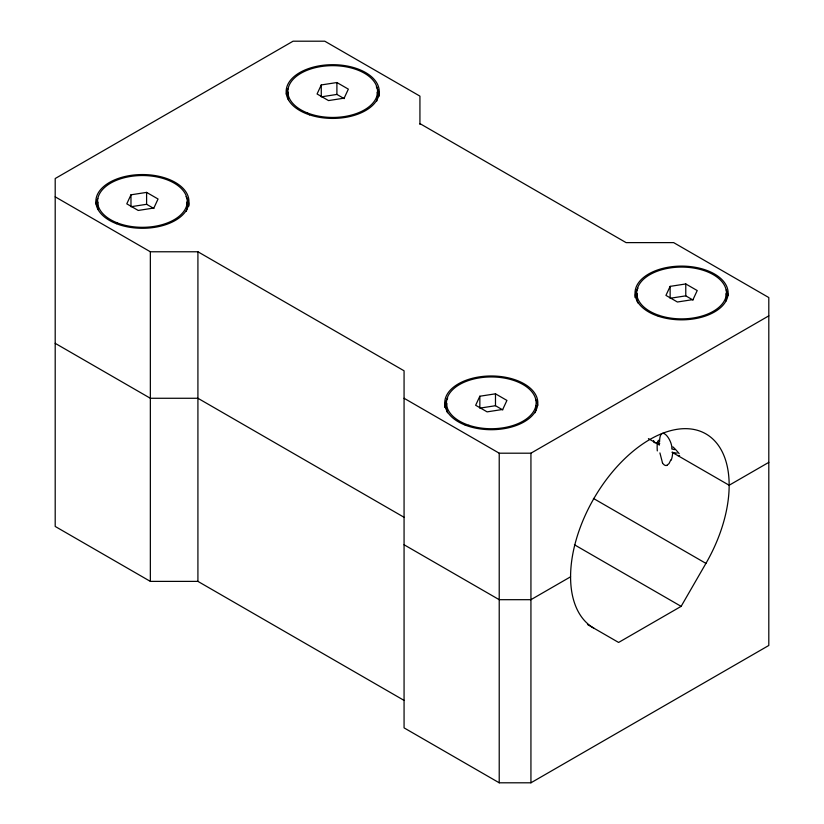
<?xml version="1.0" encoding="UTF-8"?>
<svg xmlns="http://www.w3.org/2000/svg" width="824" height="824" viewBox="0 0 824 824"><rect width="100%" height="100%" fill="white"/><g stroke="black" fill="none" stroke-linecap="round" stroke-linejoin="round"><path stroke-width="1.24" d="M670.87 459.844L669.006 463.613L666.884 465.323M130.975 194.814L126.783 203.837L138.226 210.45L153.861 208.029L158.053 199.006L146.6 192.394L130.975 194.814L130.975 206.721L146.6 204.3L153.882 208.503M321.267 84.944L317.075 93.977L328.519 100.58L344.154 98.159L348.346 89.136L336.903 82.534L321.267 84.944L321.267 96.851L336.903 94.43L344.185 98.633M479.846 396.231L475.654 405.264L487.097 411.866L502.733 409.446L506.925 400.423L495.482 393.821L479.846 396.231L479.846 408.137L495.482 405.717L502.764 409.919M670.139 286.371L665.947 295.394L677.4 302.006L693.025 299.586L697.217 290.553L685.774 283.95L670.139 286.371L670.139 298.267L685.774 295.857L693.056 300.06M587.491 624.489L618.608 642.452L681.129 606.361L705.931 563.389A112.136 64.736 -60 0 0 705.931 433.908A112.136 64.736 -60 0 0 593.805 498.654A112.136 64.736 -60 0 0 593.805 628.135M404.069 398.26L499.22 453.2L530.934 453.2L768.802 315.86M570.579 576.8L530.934 599.687L499.22 599.687L404.069 544.757M768.802 462.357L729.158 485.243L671.982 452.232A24.112 13.915 0 0 0 677.132 453.149M55.198 196.843L150.349 251.773L197.915 251.773L404.069 370.8L404.069 727.87L499.22 782.8L530.934 782.8L768.802 645.47L768.802 297.557L673.651 242.617L626.086 242.617L419.931 123.6M419.931 124.403L419.931 96.13L324.78 41.2L293.066 41.2L55.198 178.53L55.198 526.443L150.349 581.384L197.915 581.384L404.069 700.4M648.406 438.626L659.468 445.012A24.112 13.915 0 0 1 657.655 441.139M593.404 498.427L705.931 563.389M574.421 544.757L681.129 606.361M404.069 517.287L197.915 398.27L150.349 398.27L55.198 343.33M662.475 462.779L659.911 452.912M685.774 283.95L685.774 295.857M530.934 453.2L530.934 782.8M499.22 453.2L499.22 782.8M495.482 393.821L495.482 405.717M336.903 82.534L336.903 94.43M197.915 251.773L197.915 581.384M150.349 251.773L150.349 581.384M146.6 192.394L146.6 204.3M672.899 446.866A45.629 31.147 62.7 0 1 679.161 453.653M679.615 455.61A28.037 16.181 0 0 1 677.616 455.487M653.834 441.757A28.037 16.181 0 0 1 653.617 440.603M674.712 449.605A24.112 13.915 0 0 1 671.807 448.987C672.724 440.346 659.89 422.897 659.55 441.829A24.112 13.915 0 0 1 658.479 440.232M654.132 442.601A45.629 26.09 60.9 0 1 659.766 443.302M286.299 94.214A46.535 26.862 0 0 1 288.06 88.559M376.311 86.747A46.535 26.862 0 0 1 379.246 96.13M95.996 204.084A46.535 26.862 0 0 1 97.768 198.43M186.018 196.606A46.535 26.862 0 0 1 188.953 206M444.754 407.417A46.535 26.862 0 0 1 447.69 398.033M535.94 399.846A46.535 26.862 0 0 1 537.701 405.501M635.046 297.557A46.535 26.862 0 0 1 637.982 288.163M726.232 289.986A46.535 26.862 0 0 1 728.004 295.641M657.294 450.924A37.883 15.584 72.6 0 1 657.346 442.416M672.662 452.417A37.358 28.006 36.8 0 1 671.261 460.039M666.915 465.395A4.81 3.183 67.2 0 1 662.444 462.8M725.985 293.684A44.856 25.894 0 0 1 725.985 301.059M637.755 302.872A44.856 25.894 0 0 1 637.189 293.684M536.033 405.387A44.856 25.894 0 0 1 535.116 412.742M447.463 412.742A44.856 25.894 0 0 1 446.896 403.554M377.104 92.267A44.856 25.894 0 0 1 376.537 101.455M288.318 99.632A44.856 25.894 0 0 1 288.318 92.267M186.811 202.127A44.856 25.894 0 0 1 186.245 211.325M98.015 209.502A44.856 25.894 0 0 1 98.015 202.127M309.443 114.824A46.535 26.862 0 0 0 379.246 91.557A46.535 26.862 0 0 0 309.443 68.289A46.535 26.862 0 0 0 309.443 114.824M116.328 223.675A46.535 26.862 0 0 0 188.83 203.343A46.535 26.862 0 0 0 122.086 177.253A46.535 26.862 0 0 0 116.328 223.675M465.21 425.091A46.535 26.862 0 0 0 537.701 404.759A46.535 26.862 0 0 0 470.957 378.679A46.535 26.862 0 0 0 465.21 425.091M658.314 316.241A46.535 26.862 0 0 0 728.117 292.973A46.535 26.862 0 0 0 658.314 269.706A46.535 26.862 0 0 0 658.314 316.241M659.159 315.407A44.856 25.894 0 0 0 726.438 292.973A44.856 25.894 0 0 0 659.159 270.55A44.856 25.894 0 0 0 659.159 315.407M468.866 425.266A44.856 25.894 0 0 0 536.146 402.843A44.856 25.894 0 0 0 468.866 380.42A44.856 25.894 0 0 0 468.866 425.266M307.568 113.001A44.856 25.894 0 0 0 377.454 93.4A44.856 25.894 0 0 0 313.11 68.258A44.856 25.894 0 0 0 307.568 113.001M117.276 222.871A44.856 25.894 0 0 0 187.151 203.27A44.856 25.894 0 0 0 122.817 178.128A44.856 25.894 0 0 0 117.276 222.871"/></g></svg>
